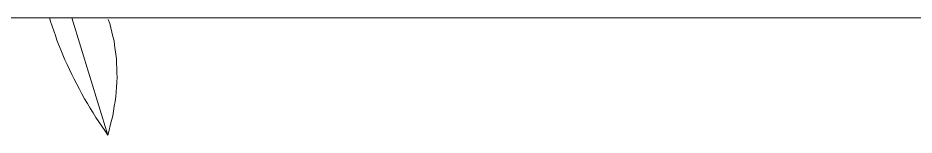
# Model space of a CAD drawing. Header units: metres. Extents: x -18.34 to -13.25, y -25.49 to -16.26.
# Drawn here: x -17.1471 to -16.9721, y -20.9341 to -20.9112 of the extents above; entities that cross this region are included whole.
import ezdxf

# ---------------------------------------------------------------- set-up
doc = ezdxf.new("R2010")
doc.units = ezdxf.units.M
for name, color, linetype, lineweight in [('Importações nas famílias', 7, 'Continuous', 5), ('Quadro estrutural', 7, 'Continuous', 5), ('Vegetação', 7, 'Continuous', 5)]:
    doc.layers.add(name, color=color, linetype=linetype, lineweight=lineweight)

# ---------------------------------------------------------------- blocks, each defined once
blk = doc.blocks.new('Planta_pergolado_12200 - plantas pergolado_skp_Component_12-V2978-Pavimento 02 - Executivo')
at = {"layer": 'Importações nas famílias', "color": 9}
for p, q in [((0.43906, 0.18685), (0.43925, 0.18614)), ((0.45043, 0.16403), (0.44343, 0.18685)), ((0.45082, 0.18578), (0.45053, 0.18658))]:
    blk.add_line(p, q, dxfattribs=at)
at = {"layer": 'Importações nas famílias', "color": 9, "flags": 128}
for points in [[(0.43925, 0.18614), (0.43957, 0.18523), (0.43988, 0.18432), (0.44019, 0.18341), (0.4405, 0.1825)], [(0.45166, 0.18241), (0.45145, 0.18325), (0.45124, 0.18409), (0.45103, 0.18494), (0.45082, 0.18578)], [(0.4405, 0.1825), (0.44089, 0.18155), (0.44128, 0.18061), (0.44166, 0.17966), (0.44205, 0.17871)], [(0.45213, 0.17888), (0.45201, 0.17976), (0.45189, 0.18064), (0.45177, 0.18152), (0.45166, 0.18241)], [(0.44205, 0.17871), (0.4425, 0.17776), (0.44296, 0.1768), (0.44341, 0.17585), (0.44386, 0.17489)], [(0.45225, 0.17523), (0.45222, 0.17614), (0.45219, 0.17706), (0.45216, 0.17797), (0.45213, 0.17888)], [(0.452, 0.17152), (0.45206, 0.17245), (0.45212, 0.17338), (0.45218, 0.17431), (0.45225, 0.17523)], [(0.44386, 0.17489), (0.44437, 0.17394), (0.44488, 0.173), (0.44539, 0.17205), (0.4459, 0.17111)], [(0.4459, 0.17111), (0.44645, 0.1702), (0.447, 0.16928), (0.44755, 0.16837), (0.4481, 0.16746)], [(0.45139, 0.16777), (0.45154, 0.16871), (0.45169, 0.16965), (0.45185, 0.17058), (0.452, 0.17152)], [(0.4481, 0.16746), (0.44868, 0.1666), (0.44927, 0.16575), (0.44985, 0.16489), (0.45043, 0.16403)], [(0.45043, 0.16403), (0.45067, 0.16497), (0.45091, 0.1659), (0.45115, 0.16684), (0.45139, 0.16777)]]:
    blk.add_lwpolyline(points, dxfattribs=at)
blk = doc.blocks.new('Planta_pergolado_12200 - plantas pergolado_skp_Component_16-V2979-Pavimento 02 - Executivo')
blk.add_blockref('Planta_pergolado_12200 - plantas pergolado_skp_Component_12-V2978-Pavimento 02 - Executivo', (0, 0))
blk = doc.blocks.new('Planta_pergolado_12200 - plantas pergolado_skp_-V3011-Pavimento 02 - Executivo')
blk.add_blockref('Planta_pergolado_12200 - plantas pergolado_skp_Component_16-V2979-Pavimento 02 - Executivo', (0, 0))
blk = doc.blocks.new('Planta_pergolado_12200 - plantas pergolado_skp_-V3129-Pavimento 02 - Executivo')
blk.add_blockref('Planta_pergolado_12200 - plantas pergolado_skp_-V3011-Pavimento 02 - Executivo', (0, 0))
blk = doc.blocks.new('Planta_pergolado_12200 - Planta_pergolado_12200-3075656-Pavimento 02 - Executivo')
blk.add_blockref('Planta_pergolado_12200 - plantas pergolado_skp_-V3129-Pavimento 02 - Executivo', (0, 0))
blk = doc.blocks.new('Tram - Tram-3151188-Pavimento 02 - Executivo')
at = {"layer": 'Quadro estrutural'}
blk.add_line((2.5, -0.05), (0, -0.05), dxfattribs=at)

msp = doc.modelspace()

# ---------------------------------------------------------------- block references
at = {"layer": 'Quadro estrutural'}
msp.add_blockref('Tram - Tram-3151188-Pavimento 02 - Executivo', (-18.21, -20.86124), dxfattribs=at)
at = {"layer": 'Vegetação', "color": 9}
msp.add_blockref('Planta_pergolado_12200 - Planta_pergolado_12200-3075656-Pavimento 02 - Executivo', (-17.58, -21.09809), dxfattribs=at)

doc.saveas('drawing.dxf')
